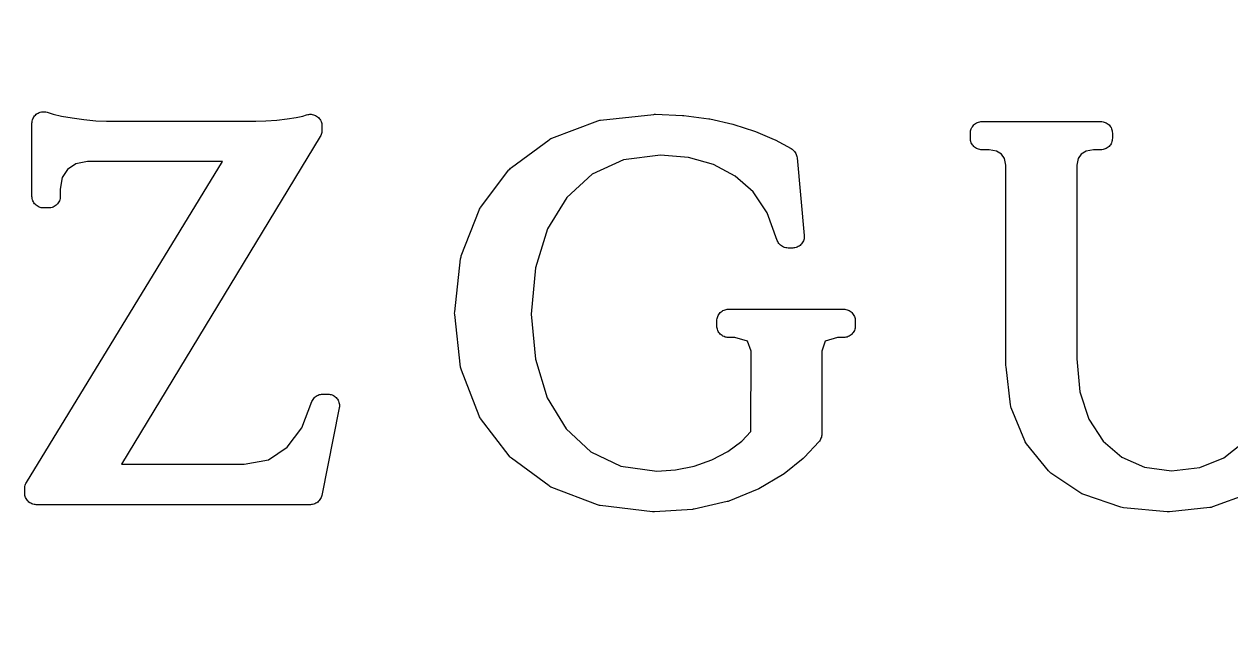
# Model space of a CAD drawing. Header units: millimetres. Extents: x -14.2 to 14.2, y -14.2 to 14.2.
# Drawn here: x -2.519 to 2.175, y 4.113 to 6.469 of the extents above; entities that cross this region are included whole.
import ezdxf

# ---------------------------------------------------------------- set-up
doc = ezdxf.new("R2010")
doc.units = ezdxf.units.MM
doc.layers.add('ALTIN', color=2, linetype='Continuous')
doc.layers.add('KESIM', color=1, linetype='Continuous')

msp = doc.modelspace()

# ---------------------------------------------------------------- linework, layer by layer
at = {"layer": 'ALTIN'}
for points in [[(-2.4997, 4.6102), (-2.5029, 4.6132), (-2.5059, 4.6165), (-2.5085, 4.62), (-2.5108, 4.6238), (-2.5127, 4.6278), (-2.5142, 4.6319), (-2.5153, 4.6362), (-2.5159, 4.6406), (-2.5161, 4.645), (-2.5161, 4.6631), (-2.5159, 4.6672), (-2.5154, 4.6713), (-2.5144, 4.6753), (-2.5132, 4.6792), (-2.5115, 4.683), (-2.5095, 4.6866), (-1.7473, 5.9341), (-2.2725, 5.9341), (-2.3177, 5.9249), (-2.3495, 5.9036), (-2.3701, 5.8723), (-2.378, 5.827), (-2.378, 5.7991), (-2.3782, 5.7947), (-2.3789, 5.7903), (-2.3799, 5.786), (-2.3814, 5.7818), (-2.3833, 5.7779), (-2.3856, 5.7741), (-2.3882, 5.7705), (-2.3912, 5.7672), (-2.3945, 5.7643), (-2.398, 5.7616), (-2.4018, 5.7594), (-2.4058, 5.7575), (-2.4099, 5.756), (-2.4142, 5.7549), (-2.4186, 5.7543), (-2.423, 5.7541), (-2.443, 5.7541), (-2.4474, 5.7543), (-2.4518, 5.7549), (-2.4561, 5.756), (-2.4602, 5.7575), (-2.4642, 5.7594), (-2.468, 5.7616), (-2.4715, 5.7643), (-2.4748, 5.7672), (-2.4778, 5.7705), (-2.4804, 5.7741), (-2.4827, 5.7779), (-2.4846, 5.7818), (-2.4861, 5.786), (-2.4871, 5.7903), (-2.4878, 5.7947), (-2.488, 5.7991), (-2.488, 6.0831), (-2.4878, 6.0876), (-2.4871, 6.092), (-2.486, 6.0963), (-2.4845, 6.1005), (-2.4826, 6.1045), (-2.4803, 6.1083), (-2.4776, 6.1119), (-2.4746, 6.1152), (-2.4713, 6.1181), (-2.4677, 6.1208), (-2.4638, 6.123), (-2.4598, 6.1249), (-2.4556, 6.1263), (-2.4512, 6.1274), (-2.4468, 6.128), (-2.4424, 6.1281), (-2.4379, 6.1278), (-2.4335, 6.1271), (-2.4292, 6.126), (-2.4059, 6.1184), (-2.3733, 6.111), (-2.3319, 6.1039), (-2.2859, 6.0975), (-2.2403, 6.0933), (-2.1985, 6.0919), (-1.6176, 6.0919), (-1.5779, 6.0929), (-1.536, 6.0958), (-1.4952, 6.1001), (-1.4599, 6.1053), (-1.4349, 6.1104), (-1.42, 6.1156), (-1.4157, 6.1169), (-1.4113, 6.1177), (-1.4068, 6.1181), (-1.4023, 6.118), (-1.3978, 6.1175), (-1.3934, 6.1165), (-1.3891, 6.1151), (-1.3849, 6.1133), (-1.381, 6.1111), (-1.3773, 6.1085), (-1.3739, 6.1055), (-1.3708, 6.1022), (-1.3681, 6.0986), (-1.3657, 6.0948), (-1.3638, 6.0907), (-1.3622, 6.0865), (-1.3611, 6.0821), (-1.3604, 6.0776), (-1.3602, 6.0731), (-1.3602, 6.055), (-1.3604, 6.0509), (-1.3609, 6.0469), (-1.3619, 6.0429), (-1.3631, 6.039), (-1.3648, 6.0352), (-1.3667, 6.0317), (-2.1398, 4.7581), (-1.6632, 4.7581), (-1.5685, 4.775), (-1.4956, 4.8232), (-1.4386, 4.8992), (-1.399, 5.0013), (-1.3972, 5.0054), (-1.3949, 5.0093), (-1.3923, 5.0129), (-1.3894, 5.0163), (-1.3861, 5.0194), (-1.3825, 5.0221), (-1.3787, 5.0245), (-1.3746, 5.0264), (-1.3704, 5.028), (-1.366, 5.0291), (-1.3616, 5.0298), (-1.3571, 5.03), (-1.3371, 5.03), (-1.3326, 5.0298), (-1.3283, 5.0291), (-1.324, 5.0281), (-1.3198, 5.0266), (-1.3158, 5.0247), (-1.312, 5.0224), (-1.3085, 5.0198), (-1.3052, 5.0168), (-1.3023, 5.0135), (-1.2996, 5.01), (-1.2974, 5.0062), (-1.2955, 5.0022), (-1.294, 4.998), (-1.2929, 4.9937), (-1.2923, 4.9894), (-1.2921, 4.9849), (-1.2923, 4.9805), (-1.2929, 4.9762), (-1.3611, 4.6362), (-1.3621, 4.6319), (-1.3636, 4.6277), (-1.3655, 4.6237), (-1.3678, 4.62), (-1.3704, 4.6164), (-1.3734, 4.6132), (-1.3767, 4.6102), (-1.3802, 4.6076), (-1.384, 4.6053), (-1.388, 4.6034), (-1.3921, 4.6019), (-1.3964, 4.6009), (-1.4008, 4.6002), (-1.4052, 4.6), (-2.4711, 4.6), (-2.4755, 4.6002), (-2.4799, 4.6009), (-2.4842, 4.6019), (-2.4883, 4.6034), (-2.4923, 4.6053), (-2.4961, 4.6076)], [(0.5792, 4.8547), (0.5772, 4.8511), (0.5748, 4.8476), (0.572, 4.8444), (0.5163, 4.7844), (0.5116, 4.7799), (0.437, 4.7199), (0.4317, 4.7163), (0.3391, 4.6615), (0.3361, 4.6599), (0.333, 4.6585), (0.2227, 4.6142), (0.2194, 4.613), (0.216, 4.6121), (0.0877, 4.5828), (0.0842, 4.5821), (0.0806, 4.5817), (-0.0661, 4.572), (-0.0702, 4.5719), (-0.0744, 4.5722), (-0.2776, 4.5963), (-0.2812, 4.5969), (-0.2848, 4.5978), (-0.2884, 4.599), (-0.4661, 4.667), (-0.4698, 4.6687), (-0.4733, 4.6706), (-0.4767, 4.6728), (-0.6235, 4.781), (-0.6268, 4.7837), (-0.6298, 4.7867), (-0.6326, 4.79), (-0.743, 4.9346), (-0.7454, 4.938), (-0.7474, 4.9417), (-0.7491, 4.9456), (-0.818, 5.1229), (-0.8193, 5.1266), (-0.8202, 5.1304), (-0.8208, 5.1342), (-0.8438, 5.34), (-0.8441, 5.345), (-0.8438, 5.35), (-0.8208, 5.556), (-0.8202, 5.5598), (-0.8193, 5.5636), (-0.8181, 5.5673), (-0.7492, 5.7453), (-0.7475, 5.7491), (-0.7454, 5.7528), (-0.743, 5.7563), (-0.6327, 5.9018), (-0.6299, 5.9051), (-0.6269, 5.9081), (-0.6235, 5.9108), (-0.4767, 6.0193), (-0.4733, 6.0216), (-0.4697, 6.0236), (-0.4659, 6.0252), (-0.2871, 6.0927), (-0.2836, 6.0939), (-0.2799, 6.0948), (-0.2761, 6.0954), (-0.0699, 6.1179), (-0.0665, 6.1181), (-0.0632, 6.1181), (0.0428, 6.1138), (0.0468, 6.1134), (0.1446, 6.1006), (0.1485, 6.0999), (0.2381, 6.0799), (0.2421, 6.0788), (0.3226, 6.0528), (0.3265, 6.0513), (0.3982, 6.0206), (0.402, 6.0187), (0.4644, 5.9845), (0.4682, 5.9822), (0.4717, 5.9795), (0.4749, 5.9765), (0.4778, 5.9733), (0.4804, 5.9697), (0.4827, 5.9659), (0.4845, 5.9619), (0.486, 5.9578), (0.487, 5.9535), (0.4876, 5.9492), (0.5157, 5.6473), (0.5159, 5.6429), (0.5157, 5.6385), (0.515, 5.6342), (0.5139, 5.6299), (0.5124, 5.6258), (0.5106, 5.6218), (0.5083, 5.618), (0.5056, 5.6145), (0.5027, 5.6112), (0.4994, 5.6083), (0.4959, 5.6057), (0.4921, 5.6034), (0.4881, 5.6015), (0.484, 5.6001), (0.4797, 5.599), (0.4753, 5.5983), (0.4709, 5.5981), (0.4528, 5.5981), (0.4483, 5.5984), (0.4437, 5.5991), (0.4393, 5.6002), (0.435, 5.6018), (0.4309, 5.6038), (0.4271, 5.6062), (0.4235, 5.609), (0.4202, 5.6122), (0.4172, 5.6156), (0.4146, 5.6194), (0.4124, 5.6234), (0.4106, 5.6276), (0.371, 5.7351), (0.3167, 5.8161), (0.2473, 5.8781), (0.1631, 5.923), (0.0652, 5.9505), (-0.0439, 5.9598), (-0.1876, 5.9407), (-0.309, 5.8848), (-0.4081, 5.7951), (-0.4827, 5.6732), (-0.5298, 5.521), (-0.5458, 5.341), (-0.5301, 5.1657), (-0.4836, 5.0154), (-0.4105, 4.8944), (-0.3145, 4.8056), (-0.1972, 4.7502), (-0.0574, 4.7302), (0.0154, 4.7352), (0.0874, 4.7503), (0.1561, 4.7749), (0.219, 4.8074), (0.2733, 4.8473), (0.3079, 4.8846), (0.3099, 5.1969), (0.2953, 5.2356), (0.2463, 5.25), (0.2209, 5.25), (0.2165, 5.2502), (0.2122, 5.2509), (0.2079, 5.2519), (0.2037, 5.2534), (0.1997, 5.2553), (0.1959, 5.2576), (0.1924, 5.2602), (0.1891, 5.2632), (0.1862, 5.2665), (0.1835, 5.27), (0.1813, 5.2738), (0.1794, 5.2778), (0.1779, 5.2819), (0.1768, 5.2862), (0.1762, 5.2906), (0.1759, 5.295), (0.1759, 5.315), (0.1762, 5.3194), (0.1768, 5.3238), (0.1779, 5.3281), (0.1794, 5.3322), (0.1813, 5.3362), (0.1835, 5.34), (0.1862, 5.3435), (0.1891, 5.3468), (0.1924, 5.3498), (0.1959, 5.3524), (0.1997, 5.3547), (0.2037, 5.3566), (0.2079, 5.3581), (0.2122, 5.3591), (0.2165, 5.3598), (0.2209, 5.36), (0.6691, 5.36), (0.6735, 5.3598), (0.6778, 5.3591), (0.6821, 5.3581), (0.6863, 5.3566), (0.6903, 5.3547), (0.6941, 5.3524), (0.6976, 5.3498), (0.7009, 5.3468), (0.7038, 5.3435), (0.7065, 5.34), (0.7087, 5.3362), (0.7106, 5.3322), (0.7121, 5.3281), (0.7132, 5.3238), (0.7138, 5.3194), (0.7141, 5.315), (0.7141, 5.295), (0.7138, 5.2906), (0.7132, 5.2862), (0.7121, 5.2819), (0.7106, 5.2778), (0.7087, 5.2738), (0.7065, 5.27), (0.7038, 5.2665), (0.7009, 5.2632), (0.6976, 5.2602), (0.6941, 5.2576), (0.6903, 5.2553), (0.6863, 5.2534), (0.6821, 5.2519), (0.6778, 5.2509), (0.6735, 5.2502), (0.6691, 5.25), (0.6455, 5.25), (0.5971, 5.2359), (0.5841, 5.1976), (0.5841, 4.875), (0.5839, 4.8708), (0.5833, 4.8666), (0.5823, 4.8625), (0.5809, 4.8586)]]:
    msp.add_lwpolyline(points, close=True, dxfattribs=at)
msp.add_lwpolyline([(2.2396, 4.6405), (2.1039, 4.5911), (2.0986, 4.5895), (2.0932, 4.5886), (1.9358, 4.5721), (1.9313, 4.5719), (1.9268, 4.5721), (1.7574, 4.5883), (1.7523, 4.5891), (1.7473, 4.5905), (1.6027, 4.6392), (1.599, 4.6407), (1.5954, 4.6425), (1.592, 4.6445), (1.4755, 4.7228), (1.472, 4.7255), (1.4687, 4.7284), (1.4658, 4.7317), (1.3803, 4.8366), (1.3777, 4.8401), (1.3754, 4.8439), (1.3736, 4.8479), (1.3211, 4.976), (1.3197, 4.9798), (1.3187, 4.9837), (1.318, 4.9878), (1.3005, 5.1357), (1.3002, 5.1409), (1.3002, 5.9207), (1.2952, 5.9466), (1.2831, 5.9632), (1.2638, 5.9751), (1.2354, 5.98), (1.2071, 5.98), (1.2027, 5.9802), (1.1983, 5.9809), (1.194, 5.9819), (1.1898, 5.9834), (1.1858, 5.9853), (1.1821, 5.9876), (1.1785, 5.9902), (1.1752, 5.9932), (1.1723, 5.9965), (1.1696, 6), (1.1674, 6.0038), (1.1655, 6.0078), (1.164, 6.0119), (1.1629, 6.0162), (1.1623, 6.0206), (1.1621, 6.025), (1.1621, 6.045), (1.1623, 6.0494), (1.1629, 6.0538), (1.164, 6.0581), (1.1655, 6.0622), (1.1674, 6.0662), (1.1696, 6.07), (1.1723, 6.0735), (1.1752, 6.0768), (1.1785, 6.0798), (1.1821, 6.0824), (1.1858, 6.0847), (1.1898, 6.0866), (1.194, 6.0881), (1.1983, 6.0891), (1.2027, 6.0898), (1.2071, 6.09), (1.6692, 6.09), (1.6737, 6.0898), (1.678, 6.0891), (1.6823, 6.0881), (1.6865, 6.0866), (1.6905, 6.0847), (1.6943, 6.0824), (1.6978, 6.0798), (1.7011, 6.0768), (1.704, 6.0735), (1.7067, 6.07), (1.7089, 6.0662), (1.7108, 6.0622), (1.7123, 6.0581), (1.7134, 6.0538), (1.714, 6.0494), (1.7142, 6.045), (1.7142, 6.025), (1.714, 6.0206), (1.7134, 6.0162), (1.7123, 6.0119), (1.7108, 6.0078), (1.7089, 6.0038), (1.7067, 6), (1.704, 5.9965), (1.7011, 5.9932), (1.6978, 5.9902), (1.6943, 5.9876), (1.6905, 5.9853), (1.6865, 5.9834), (1.6823, 5.9819), (1.678, 5.9809), (1.6737, 5.9802), (1.6692, 5.98), (1.6409, 5.98), (1.6126, 5.9751), (1.5932, 5.9632), (1.5811, 5.9466), (1.5761, 5.9207), (1.5761, 5.1671), (1.5882, 5.0391), (1.623, 4.9323), (1.678, 4.847), (1.7504, 4.7844), (1.8391, 4.7455), (1.9436, 4.7322), (2.0539, 4.7449), (2.1475, 4.7822), (2.2232, 4.8418)], dxfattribs=at)
at = {"layer": 'KESIM'}
msp.add_circle((0, 0), 14.25, dxfattribs=at)

doc.saveas('drawing.dxf')
